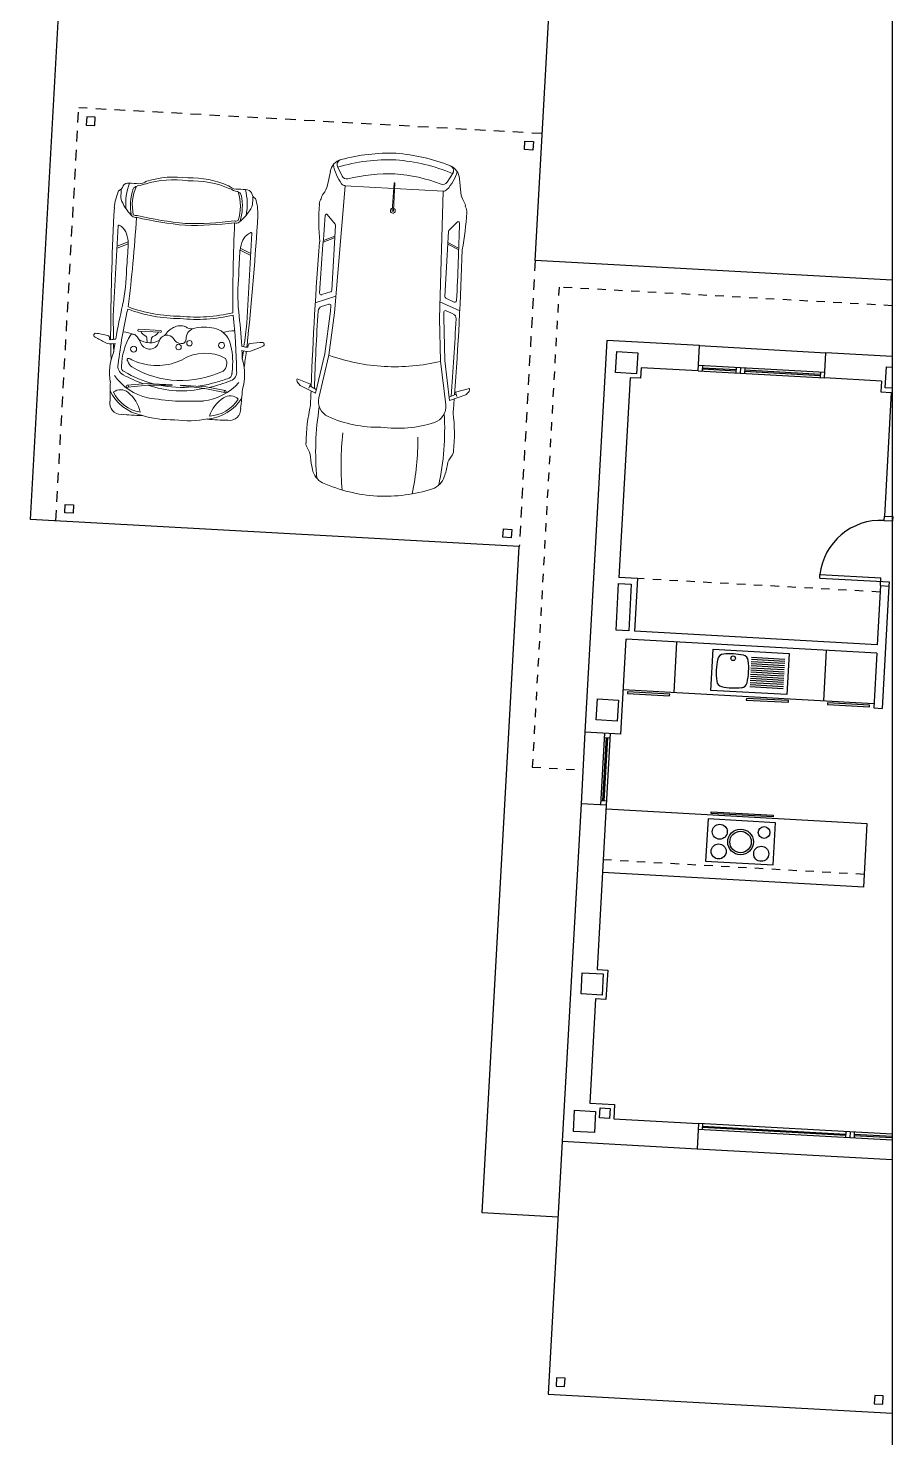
# Model space of a CAD drawing. Header units: millimetres. Extents: x 441061 to 442903, y 4515148 to 4515613.
# Drawn here: x 442434.68 to 442444.92, y 4515529.79 to 4515546.49 of the extents above; entities that cross this region are included whole.
import ezdxf

# ---------------------------------------------------------------- set-up
doc = ezdxf.new("R2010")
doc.units = ezdxf.units.MM
doc.linetypes.add('CONTINUA', pattern=[0])
doc.linetypes.add('RAYITAS', pattern=[0.375, 0.25, -0.125])
for name, color, linetype in [('01_alzado', 5, 'CONTINUA'), ('01_implantación', 5, 'Continuous'), ('01_mono BAJA', 2, 'Continuous'), ('01_proyección', 4, 'RAYITAS'), ('01_urb interior', 4, 'Continuous')]:
    doc.layers.add(name, color=color, linetype=linetype)
doc.layers.add('01_muebles_B', color=254, linetype='Continuous', lineweight=5)

# ---------------------------------------------------------------- blocks, each defined once
blk = doc.blocks.new('A$C0D711DC8')
at = {"layer": '01_muebles_B', "color": 254}
for p, q in [((10.733, 9.894), (9.764, 9.894)), ((10.493, 9.894), (10.545, 9.776)), ((10.515, 9.894), (10.567, 9.778)), ((9.004, 9.693), (9.038, 9.48)), ((9.056, 9.495), (9.026, 9.699)), ((9.038, 9.48), (9.054, 9.218)), ((9.056, 9.218), (9.056, 9.495)), ((9.038, 8.865), (9.054, 9.127)), ((9.054, 9.218), (9.056, 9.218)), ((9.054, 9.127), (9.056, 9.127)), ((9.056, 9.127), (9.056, 8.851)), ((9.614, 8.734), (9.614, 8.97)), ((9.634, 8.734), (9.634, 8.97)), ((9.004, 8.652), (9.038, 8.865)), ((9.056, 8.851), (9.026, 8.647)), ((9.546, 8.827), (9.494, 8.834)), ((9.546, 8.878), (9.495, 8.871)), ((10.493, 8.452), (10.545, 8.569)), ((10.515, 8.452), (10.567, 8.567)), ((10.733, 8.452), (9.764, 8.452))]:
    blk.add_line(p, q, dxfattribs=at)
for centre, radius in [((9.014, 9.701), 0.0121), ((9.51, 9.635), 0.0319), ((9.514, 9.288), 0.0297), ((9.466, 9.173), 0.0297), ((9.014, 8.645), 0.0121), ((9.417, 8.691), 0.0319)]:
    blk.add_circle(centre, radius, dxfattribs=at)
for centre, radius, start, end in [((10.167, 9.714), 0.738, 149.7434, 158.9846), ((9.544, 10.069), 0.023, 23.336, 131.4157), ((8.51, 10.147), 1.058, 348.7131, 356.2571), ((8.829, 9.758), 0.121, 83.4929, 184.381), ((9.185, 9.462), 0.48, 118.4979, 171.6974), ((9.122, 5.315), 4.571, 90.9016, 93.5003), ((9.178, 9.352), 0.549, 69.8978, 103.4423), ((9.94, 2.874), 7.047, 93.9115, 95.3212), ((8.751, 3.271), 6.625, 83.7996, 84.6711), ((10.975, -10.424), 20.353, 94.2603, 94.5093), ((9.619, 9.904), 0.16, 152.3452, 197.1649), ((9.518, 9.909), 0.0131, 69.95, 178.3297), ((9.777, 9.927), 0.273, 183.7214, 196.1025), ((9.94, 2.874), 7.047, 92.7044, 93.5361), ((10.975, -10.424), 20.353, 93.4112, 94.1277), ((9.525, 9.945), 0.0232, 265.4824, 347.7447), ((10.995, -17.873), 27.82, 90.1403, 92.8584), ((10.691, 9.894), 0.0501, 315.174, 347.3096), ((10.732, 9.885), 0.00831, 343.0311, 79.2932), ((10.906, 9.364), 0.584, 69.532, 87.9675), ((11.059, 9.742), 0.141, 86.8457, 126.696), ((11.101, 8.862), 1.022, 88.2888, 91.9327), ((11.185, 9.948), 0.0842, 206.7402, 257.6517), ((10.942, 9.629), 2.236, 176.9311, 182.7066), ((9.142, 9.497), 0.403, 119.7279, 173.0139), ((9.503, 9.367), 0.611, 128.6532, 169.9617), ((8.847, 9.764), 0.126, 322.6544, 41.1658), ((10.509, 9.106), 1.518, 154.798, 163.8884), ((9.975, 9.34), 0.903, 155.1761, 164.735), ((9.226, 9.718), 0.0964, 77.7254, 158.9302), ((9.211, 9.707), 0.057, 88.7397, 167.4182), ((9.265, 9.038), 0.727, 86.5634, 94.2004), ((8.819, 3.701), 6.126, 80.3818, 85.9978), ((9.306, 9.064), 0.701, 67.8757, 89.7559), ((8.751, 3.271), 6.625, 80.1778, 83.3742), ((9.165, 9.803), 0.511, 341.8582, 355.871), ((11.471, 9.253), 1.7, 163.325, 182.6992), ((11.496, 9.248), 1.7, 163.325, 182.5468), ((12.246, 53.159), 43.488, 266.8642, 267.4858), ((10.175, 11.66), 1.884, 261.0449, 273.0528), ((10.459, 15.409), 5.634, 268.1287, 270.8789), ((10.529, 10.11), 0.334, 272.7892, 291.8342), ((10.573, 9.974), 0.192, 294.6989, 323.0283), ((10.894, 9.715), 0.0607, 143.7564, 193.2967), ((11.29, 9.332), 0.611, 121.0895, 136.7388), ((10.991, 9.25), 0.526, 73.7001, 105.481), ((10.903, 9.711), 0.0495, 146.1855, 196.1005), ((10.991, 9.25), 0.505, 69.1925, 104.8598), ((11.01, 9.2), 0.627, 72.4585, 97.9913), ((11.113, 9.698), 0.062, 14.8998, 65.8723), ((11.135, 9.81), 0.0644, 351.2386, 60.1485), ((10.241, 9.772), 0.959, 355.5054, 1.6982), ((8.653, 9.896), 0.361, 284.3027, 324.7225), ((10.25, 9.166), 1.218, 160.2257, 168.6391), ((10.144, 9.165), 1.038, 151.121, 207.6483), ((9.314, 9.595), 0.107, 57.3841, 137.6524), ((8.958, 9.487), 0.459, 324.9496, 25.463), ((9.473, 9.516), 0.219, 7.735, 63.719), ((12.021, 70.959), 61.269, 268.42618, 268.89057), ((14.417, 9.048), 3.64, 169.6671, 178.0415), ((14.417, 9.048), 3.62, 169.6671, 178.0415), ((11.473, 9.762), 0.303, 189.085, 205.7225), ((11.352, 9.713), 0.156, 186.0058, 219.1392), ((10.256, 9.278), 1.007, 354.015, 20.5105), ((10.287, 9.262), 1.007, 354.9224, 20.5105), ((9.808, 9.261), 1.13, 166.1566, 184.4621), ((17.649, 8.764), 8.777, 175.3636, 177.3327), ((10.509, 9.106), 1.518, 165.717, 177.48), ((9.185, 9.47), 0.511, 343.3936, 8.525), ((10.25, 9.166), 1.218, 171.2453, 188.5682), ((9.566, 9.362), 0.114, 263.9035, 340.5155), ((9.771, 9.295), 0.101, 164.9008, 216.3288), ((9.808, 9.085), 1.13, 175.5379, 193.8434), ((17.649, 9.581), 8.777, 182.6673, 184.6364), ((10.509, 9.239), 1.518, 182.52, 194.283), ((9.904, 8.914), 0.65, 151.4841, 196.6746), ((9.552, 9.202), 0.047, 86.7847, 183.1724), ((9.6, 9.197), 0.0954, 178.5946, 241.3055), ((9.498, 9.044), 0.0889, 349.0142, 50.9794), ((9.424, 9.265), 0.296, 301.9645, 328.2937), ((9.538, 9.188), 0.158, 330.3363, 17.3801), ((11.471, 9.093), 1.7, 177.3008, 196.675), ((11.496, 9.097), 1.7, 177.4532, 196.675), ((14.417, 9.297), 3.64, 181.9585, 190.3329), ((14.417, 9.297), 3.62, 181.9585, 190.3329), ((10.256, 9.068), 1.007, 339.4895, 5.985), ((10.287, 9.084), 1.007, 339.4895, 5.0776), ((9.528, 8.859), 0.101, 101.4545, 181.9236), ((9.686, 8.849), 0.193, 142.3155, 213.2169), ((9.492, 9.055), 0.098, 279.5997, 343.5492), ((9.624, 8.97), 0.0104, 0, 180), ((10.942, 8.716), 2.236, 177.2934, 183.0689), ((9.185, 8.884), 0.48, 188.3026, 241.5021), ((9.503, 8.978), 0.611, 190.0383, 231.3468), ((10.509, 9.239), 1.518, 196.1116, 205.202), ((10.25, 9.166), 1.218, 191.3609, 207.4845), ((9.525, 8.854), 0.0985, 178.6673, 249.1293), ((9.543, 8.902), 0.0241, 275.7304, 333.0283), ((9.543, 8.803), 0.0241, 26.9717, 84.2696), ((9.665, 8.855), 0.106, 119.0162, 160.5033), ((9.665, 8.849), 0.106, 199.4967, 240.9838), ((9.142, 8.849), 0.403, 186.9861, 240.2721), ((8.653, 8.449), 0.361, 35.2775, 75.6973), ((8.847, 8.581), 0.126, 318.8342, 37.3456), ((9.346, 8.77), 0.149, 215.4424, 244.8998), ((9.507, 8.785), 0.232, 194.2372, 212.2618), ((9.285, 8.645), 0.0299, 337.3586, 32.1758), ((9.426, 8.595), 0.178, 39.093, 68.893), ((9.532, 8.677), 0.0451, 325.113, 43.0643), ((9.161, 8.546), 0.436, 2.9924, 17.9381), ((9.624, 8.734), 0.0104, 180, 0), ((11.473, 8.583), 0.303, 154.2775, 170.915), ((11.352, 8.632), 0.156, 140.8608, 173.9942), ((8.829, 8.587), 0.121, 175.619, 276.5071), ((9.226, 8.628), 0.0964, 201.0698, 282.2746), ((9.215, 8.619), 0.0486, 198.7488, 279.3616), ((9.25, 9.243), 0.672, 267.6901, 298.2478), ((8.819, 14.644), 6.126, 274.0022, 279.6182), ((9.299, 8.649), 0.0212, 220.8304, 310.3789), ((8.751, 15.074), 6.625, 276.6258, 279.8222), ((12.246, -34.814), 43.488, 92.5142, 93.1358), ((10.175, 6.685), 1.884, 86.9472, 98.9551), ((10.459, 2.936), 5.634, 89.1211, 91.8713), ((12.021, -52.613), 61.269, 91.10943, 91.57382), ((10.529, 8.236), 0.334, 68.1658, 87.2108), ((10.573, 8.372), 0.192, 36.9717, 65.3011), ((10.894, 8.63), 0.0607, 166.7033, 216.2436), ((11.29, 9.013), 0.611, 223.2612, 238.9105), ((10.991, 9.095), 0.526, 254.519, 286.2999), ((10.903, 8.634), 0.0495, 163.8995, 213.8145), ((10.991, 9.095), 0.505, 255.1402, 290.8075), ((11.01, 9.145), 0.627, 262.0087, 287.5415), ((11.113, 8.647), 0.062, 294.1277, 345.1002), ((11.135, 8.535), 0.0644, 299.8515, 8.7614), ((10.241, 8.573), 0.959, 358.3018, 4.4946), ((9.122, 13.031), 4.571, 266.4997, 269.0984), ((9.178, 8.993), 0.549, 256.5577, 290.1022), ((9.94, 15.472), 7.047, 264.6788, 266.0885), ((8.751, 15.074), 6.625, 275.3289, 276.2004), ((10.975, 28.769), 20.353, 265.4907, 265.7397), ((9.619, 8.441), 0.16, 162.8351, 207.6548), ((10.167, 8.631), 0.738, 201.0154, 210.2566), ((9.777, 8.418), 0.273, 163.8975, 176.2786), ((9.518, 8.436), 0.0131, 181.6703, 290.05), ((9.94, 15.472), 7.047, 266.4639, 267.2956), ((10.975, 28.769), 20.353, 265.8723, 266.5888), ((9.525, 8.401), 0.0232, 12.2553, 94.5176), ((8.51, 8.199), 1.058, 3.7429, 11.2869), ((10.995, 36.219), 27.82, 267.1416, 269.8597), ((10.691, 8.451), 0.0501, 12.6904, 44.826), ((10.732, 8.46), 0.00831, 280.7068, 16.9689), ((10.906, 8.982), 0.584, 272.0325, 290.468), ((11.059, 8.603), 0.141, 233.304, 273.1543), ((11.101, 9.484), 1.022, 268.0673, 271.7112), ((11.185, 8.397), 0.0842, 102.3483, 153.2598), ((9.544, 8.277), 0.023, 228.5843, 336.664)]:
    blk.add_arc(centre, radius, start, end, dxfattribs=at)
blk = doc.blocks.new('A$C392252A0')
at = {"layer": '01_muebles_B', "color": 254}
for p, q in [((10.715, 8.129), (10.705, 8.127)), ((10.705, 8.127), (10.752, 7.979)), ((10.738, 8.124), (10.715, 8.129)), ((10.775, 8.091), (10.738, 8.124)), ((10.846, 7.92), (10.775, 8.091)), ((8.605, 7.917), (8.455, 7.893)), ((9.019, 7.811), (8.92, 7.9)), ((9.201, 7.926), (9.149, 7.807)), ((9.219, 7.928), (9.166, 7.807)), ((9.784, 7.911), (9.748, 7.818)), ((9.876, 7.976), (9.791, 7.758)), ((9.913, 7.908), (9.882, 7.828)), ((10.418, 7.844), (10.846, 7.92)), ((10.752, 7.979), (10.798, 7.995)), ((10.773, 7.987), (10.809, 7.914)), ((8.499, 7.763), (8.397, 7.82)), ((8.599, 7.726), (9.971, 7.763)), ((9.731, 7.807), (9.031, 7.807)), ((9.898, 7.807), (9.958, 7.808)), ((10.418, 7.844), (9.958, 7.808)), ((10.43, 7.798), (9.971, 7.763)), ((10.43, 7.798), (10.894, 7.881)), ((8.599, 7.725), (8.599, 7.201)), ((8.839, 7.203), (8.537, 7.2)), ((8.537, 7.2), (8.537, 7.193)), ((8.839, 7.19), (8.537, 7.193)), ((8.599, 6.669), (8.599, 7.193)), ((8.499, 6.631), (8.397, 6.573)), ((8.599, 6.668), (9.971, 6.631)), ((9.019, 6.582), (8.92, 6.494)), ((9.731, 6.587), (9.031, 6.587)), ((9.201, 6.468), (9.149, 6.587)), ((9.219, 6.466), (9.166, 6.587)), ((9.784, 6.482), (9.748, 6.576)), ((9.876, 6.418), (9.791, 6.636)), ((9.913, 6.486), (9.882, 6.565)), ((9.898, 6.587), (9.958, 6.585)), ((10.418, 6.55), (9.958, 6.585)), ((10.43, 6.596), (9.971, 6.631)), ((10.418, 6.55), (10.846, 6.473)), ((10.43, 6.596), (10.894, 6.512)), ((8.605, 6.476), (8.455, 6.5)), ((10.705, 6.267), (10.752, 6.414)), ((10.752, 6.414), (10.798, 6.398)), ((10.773, 6.407), (10.809, 6.48)), ((10.846, 6.473), (10.775, 6.303)), ((10.715, 6.265), (10.705, 6.267)), ((10.738, 6.27), (10.715, 6.265)), ((10.775, 6.303), (10.738, 6.27))]:
    blk.add_line(p, q, dxfattribs=at)
for centre, radius, start, end in [((8.586, 8.093), 0.177, 275.9895, 308.6871), ((8.751, 7.888), 0.086, 87.4739, 128.6871), ((8.808, 7.907), 0.086, 87.4739, 128.6871), ((8.809, 4.809), 3.183, 82.5975, 89.9397), ((8.929, 7.908), 0.0124, 91.7937, 220.4777), ((10.022, -29.576), 37.513, 90.3882, 91.6701), ((10.099, -28.508), 36.485, 88.9288, 91.3819), ((9.768, 7.918), 0.0177, 338.7209, 90.3882), ((9.963, 7.889), 0.0531, 90.2143, 158.7209), ((10.099, -28.508), 36.45, 88.8997, 90.2143), ((10.099, -28.508), 36.485, 88.6181, 88.8592), ((11.3, 6.178), 1.816, 87.2886, 100.1742), ((11.389, 7.907), 0.086, 51.3129, 92.5261), ((11.554, 8.112), 0.177, 231.3129, 264.0105), ((11.467, 7.285), 0.654, 72.0531, 84.0105), ((11.619, 7.711), 0.203, 22.7994, 75.9629), ((10.216, 7.155), 1.997, 161.6598, 178.7983), ((10.242, 7.158), 1.952, 160.298, 178.865), ((8.474, 7.733), 0.162, 96.7804, 161.7197), ((8.375, 7.769), 0.0561, 66.6468, 164.8738), ((8.295, 7.436), 0.435, 49.0196, 78.8841), ((8.473, 7.717), 0.0531, 342.7058, 60.706), ((8.545, 7.725), 0.0531, 0, 49.0196), ((9.031, 7.824), 0.0177, 228.3547, 270), ((9.731, 7.824), 0.0177, 270, 338.7209), ((9.897, 7.823), 0.0159, 158.7209, 271.5074), ((8.43, 7.197), 2.089, 0, 16.7318), ((10.925, 7.707), 0.177, 21.0532, 100.1701), ((11.313, 4.914), 2.974, 81.2806, 96.1737), ((9.874, 7.302), 1.304, 355.3559, 21.0532), ((10.262, 7.197), 1.654, 0, 21.006), ((10.276, 7.152), 1.836, 162.6109, 178.6018), ((11.437, 4.633), 2.974, 81.5863, 93.456), ((10.216, 7.239), 1.997, 181.2017, 198.3402), ((10.242, 7.236), 1.952, 181.135, 199.702), ((10.276, 7.242), 1.836, 181.3982, 197.3891), ((8.839, 7.197), 0.0267, 193.7603, 166.2397), ((8.839, 7.197), 0.00662, 270, 90), ((8.43, 7.197), 2.089, 343.2682, 0), ((9.874, 7.091), 1.304, 338.9468, 4.6441), ((10.262, 7.197), 1.654, 338.994, 0), ((8.473, 6.677), 0.0531, 299.294, 17.2942), ((11.437, 9.761), 2.974, 266.544, 278.4137), ((8.474, 6.661), 0.162, 198.2803, 263.2196), ((8.375, 6.625), 0.0561, 195.1262, 293.3532), ((8.295, 6.957), 0.435, 281.1159, 310.9804), ((8.545, 6.669), 0.0531, 310.9804, 0), ((9.031, 6.569), 0.0177, 90, 131.6453), ((9.731, 6.569), 0.0177, 21.2791, 90), ((9.897, 6.571), 0.0159, 88.4926, 201.2791), ((10.925, 6.686), 0.177, 259.8299, 338.9468), ((11.313, 9.479), 2.974, 263.8263, 278.7194), ((11.619, 6.682), 0.203, 284.0371, 337.2006), ((8.586, 6.3), 0.177, 51.3129, 84.0105), ((8.751, 6.506), 0.086, 231.3129, 272.5261), ((8.808, 6.487), 0.086, 231.3129, 272.5261), ((8.809, 9.584), 3.183, 270.0603, 277.4025), ((8.929, 6.486), 0.0124, 139.5223, 268.2063), ((10.022, 43.97), 37.513, 268.3299, 269.6118), ((10.099, 42.902), 36.485, 268.6181, 271.0712), ((9.768, 6.476), 0.0177, 269.6118, 21.2791), ((9.963, 6.505), 0.0531, 201.2791, 269.7857), ((10.099, 42.902), 36.45, 269.7857, 271.1003), ((10.099, 42.902), 36.485, 271.1408, 271.3819), ((11.3, 8.215), 1.816, 259.8258, 272.7114), ((11.389, 6.487), 0.086, 267.4739, 308.6871), ((11.554, 6.282), 0.177, 95.9895, 128.6871), ((11.467, 7.108), 0.654, 275.9895, 287.9469)]:
    blk.add_arc(centre, radius, start, end, dxfattribs=at)

msp = doc.modelspace()

# ---------------------------------------------------------------- linework, layer by layer
at = {"layer": '01_alzado', "elevation": 0}
msp.add_lwpolyline([(442408.15, 4515554.517), (442444.917, 4515554.517), (442444.917, 4515523.829), (442408.15, 4515523.829)], close=True, dxfattribs=at)
at = {"layer": '01_implantación', "linetype": 'Continuous', "elevation": 0}
for points in [[(442435.467, 4515545.339), (442435.472, 4515545.439), (442435.372, 4515545.444), (442435.367, 4515545.344)], [(442440.559, 4515545.055), (442440.564, 4515545.155), (442440.664, 4515545.149), (442440.659, 4515545.049)], [(442435.216, 4515540.846), (442435.211, 4515540.746), (442435.111, 4515540.751), (442435.117, 4515540.851)], [(442440.303, 4515540.462), (442440.309, 4515540.562), (442440.408, 4515540.556), (442440.403, 4515540.457)]]:
    msp.add_lwpolyline(points, close=True, dxfattribs=at)
at = {"layer": '01_mono BAJA', "color": 254}
for p, q in [((442441.534, 4515542.793, 0), (442441.276, 4515538.155, 0)), ((442442.633, 4515542.732, 0), (442441.534, 4515542.793, 0)), ((442442.616, 4515542.432, 0), (442442.633, 4515542.732, 0)), ((442442.633, 4515542.732, 0), (442444.13, 4515542.648, 0)), ((442444.114, 4515542.349, 0), (442444.13, 4515542.648, 0)), ((442444.917, 4515542.604, 0), (442444.13, 4515542.648, 0)), ((442441.942, 4515542.47), (442441.935, 4515542.345)), ((442442.616, 4515542.432, 0), (442441.942, 4515542.47, 0)), ((442442.62, 4515542.502, 0), (442444.118, 4515542.419, 0)), ((442442.67, 4515542.499, 0), (442442.666, 4515542.429, 0)), ((442442.668, 4515542.471, 0), (442443.068, 4515542.449, 0)), ((442442.668, 4515542.457, 0), (442443.067, 4515542.435, 0)), ((442443.069, 4515542.477, 0), (442443.065, 4515542.407, 0)), ((442443.119, 4515542.474, 0), (442443.115, 4515542.404, 0)), ((442443.169, 4515542.471, 0), (442443.165, 4515542.402, 0)), ((442443.168, 4515542.444, 0), (442444.066, 4515542.393, 0)), ((442441.81, 4515542.352, 0), (442441.679, 4515539.986, 0)), ((442441.935, 4515542.345), (442441.81, 4515542.352)), ((442442.616, 4515542.432, 0), (442444.114, 4515542.349, 0)), ((442443.167, 4515542.43, 0), (442444.065, 4515542.379, 0)), ((442444.068, 4515542.421, 0), (442444.064, 4515542.352, 0)), ((442444.788, 4515542.311, 0), (442444.114, 4515542.349, 0)), ((442444.788, 4515542.311), (442444.781, 4515542.186)), ((442444.781, 4515542.186), (442444.906, 4515542.179)), ((442444.906, 4515542.179, 0), (442444.824, 4515540.712, 0)), ((442444.821, 4515540.662, 0), (442444.824, 4515540.712, 0)), ((442444.821, 4515540.662, 0), (442444.921, 4515540.657, 0)), ((442444.824, 4515540.712, 0), (442444.924, 4515540.707, 0)), ((442444.924, 4515540.707, 0), (442444.921, 4515540.657, 0)), ((442441.898, 4515539.973, 0), (442441.679, 4515539.986, 0)), ((442441.898, 4515539.973, 0), (442441.863, 4515539.349, 0)), ((442444.058, 4515539.979, 0), (442444.06, 4515540.02, 0)), ((442444.058, 4515539.979, 0), (442444.881, 4515539.933, 0)), ((442444.06, 4515540.02, 0), (442444.783, 4515539.98, 0)), ((442444.778, 4515539.889, 0), (442444.783, 4515539.98, 0)), ((442444.881, 4515539.933, 0), (442444.878, 4515539.883, 0)), ((442444.778, 4515539.889, 0), (442444.739, 4515539.189, 0)), ((442444.778, 4515539.889, 0), (442444.878, 4515539.883, 0)), ((442444.878, 4515539.883, 0), (442444.797, 4515538.435, 0)), ((442444.739, 4515539.189, 0), (442441.863, 4515539.349, 0)), ((442441.7, 4515538.131, 0), (442441.763, 4515539.255, 0)), ((442444.733, 4515539.089, 0), (442441.763, 4515539.255, 0)), ((442442.362, 4515539.221, 0), (442442.329, 4515538.622, 0)), ((442442.768, 4515538.648, 0), (442442.796, 4515539.138, 0)), ((442442.796, 4515539.138, 0), (442443.694, 4515539.087, 0)), ((442444.134, 4515539.123, 0), (442444.101, 4515538.524, 0)), ((442443.244, 4515538.942, 0), (442443.64, 4515538.92, 0)), ((442443.246, 4515538.967, 0), (442443.641, 4515538.945, 0)), ((442443.247, 4515538.992, 0), (442443.643, 4515538.97, 0)), ((442443.249, 4515539.017, 0), (442443.644, 4515538.995, 0)), ((442443.25, 4515539.042, 0), (442443.645, 4515539.02, 0)), ((442443.694, 4515539.087, 0), (442443.667, 4515538.598, 0)), ((442444.733, 4515539.089, 0), (442444.697, 4515538.44, 0)), ((442443.235, 4515538.768, 0), (442443.63, 4515538.746, 0)), ((442443.236, 4515538.793, 0), (442443.632, 4515538.77, 0)), ((442443.238, 4515538.817, 0), (442443.633, 4515538.795, 0)), ((442443.239, 4515538.842, 0), (442443.634, 4515538.82, 0)), ((442443.24, 4515538.867, 0), (442443.636, 4515538.845, 0)), ((442443.242, 4515538.892, 0), (442443.637, 4515538.87, 0)), ((442443.243, 4515538.917, 0), (442443.638, 4515538.895, 0)), ((442444.7, 4515538.49, 0), (442441.73, 4515538.656, 0)), ((442443.667, 4515538.598, 0), (442442.768, 4515538.648, 0)), ((442443.231, 4515538.693, 0), (442443.626, 4515538.671, 0)), ((442443.232, 4515538.718, 0), (442443.627, 4515538.696, 0)), ((442443.233, 4515538.743, 0), (442443.629, 4515538.721, 0)), ((442444.697, 4515538.44, 0), (442444.797, 4515538.435, 0)), ((442441.276, 4515538.155, 0), (442441.229, 4515537.306, 0)), ((442441.7, 4515538.131, 0), (442441.276, 4515538.155, 0)), ((442441.506, 4515538.142, 0), (442441.459, 4515537.294, 0)), ((442441.576, 4515538.138, 0), (442441.528, 4515537.29, 0)), ((442441.489, 4515537.342, 0), (442441.531, 4515538.091, 0)), ((442441.503, 4515538.092, 0), (442441.573, 4515538.088, 0)), ((442441.503, 4515537.341, 0), (442441.545, 4515538.09, 0)), ((442441.229, 4515537.306, 0), (442441.006, 4515533.308, 0)), ((442441.528, 4515537.29, 0), (442441.229, 4515537.306, 0)), ((442441.528, 4515537.29, 0), (442441.42, 4515535.343, 0)), ((442441.461, 4515537.344, 0), (442441.531, 4515537.34, 0)), ((442444.621, 4515537.067, 0), (442441.526, 4515537.24, 0)), ((442444.579, 4515536.319, 0), (442444.621, 4515537.067, 0)), ((442444.579, 4515536.319, 0), (442441.484, 4515536.491, 0)), ((442441.4, 4515534.993, 0), (442441.332, 4515533.76, 0)), ((442441.332, 4515533.76, 0), (442441.626, 4515533.744, 0)), ((442441.626, 4515533.744, 0), (442441.617, 4515533.574, 0)), ((442441.617, 4515533.574, 0), (442442.62, 4515533.518, 0)), ((442442.62, 4515533.518, 0), (442442.604, 4515533.219, 0)), ((442444.917, 4515533.32, 0), (442442.616, 4515533.448, 0)), ((442444.917, 4515533.39, 0), (442442.62, 4515533.518, 0)), ((442442.67, 4515533.515, 0), (442442.666, 4515533.445, 0)), ((442442.668, 4515533.473, 0), (442444.365, 4515533.379, 0)), ((442442.669, 4515533.487, 0), (442444.366, 4515533.393, 0)), ((442444.368, 4515533.421, 0), (442444.364, 4515533.351, 0)), ((442441.006, 4515533.308), (442440.839, 4515530.312, 0)), ((442441.006, 4515533.308, 0), (442442.604, 4515533.219, 0)), ((442444.417, 4515533.418, 0), (442444.414, 4515533.348, 0)), ((442444.467, 4515533.415, 0), (442444.464, 4515533.345, 0)), ((442444.917, 4515533.348, 0), (442444.465, 4515533.373, 0)), ((442444.917, 4515533.362, 0), (442444.466, 4515533.387, 0)), ((442442.604, 4515533.219, 0), (442444.917, 4515533.09, 0)), ((442440.839, 4515530.312, 0), (442444.917, 4515530.085, 0))]:
    msp.add_line(p, q, dxfattribs=at)
for points in [[(442441.888, 4515542.398), (442441.638, 4515542.412), (442441.652, 4515542.661), (442441.902, 4515542.647), (442441.888, 4515542.398)], [(442441.659, 4515538.284), (442441.409, 4515538.298), (442441.423, 4515538.548), (442441.673, 4515538.534), (442441.659, 4515538.284)], [(442441.478, 4515535.039), (442441.229, 4515535.053), (442441.242, 4515535.303), (442441.492, 4515535.289), (442441.478, 4515535.039)], [(442441.387, 4515533.412), (442441.138, 4515533.425), (442441.152, 4515533.675), (442441.401, 4515533.661), (442441.387, 4515533.412)], [(442444.809, 4515530.291), (442444.71, 4515530.297), (442444.704, 4515530.197), (442444.804, 4515530.192)]]:
    msp.add_lwpolyline(points, close=True, dxfattribs=at)
msp.add_lwpolyline([(442444.917, 4515542.229), (442444.833, 4515542.234), (442444.847, 4515542.483), (442444.917, 4515542.479)], dxfattribs=at)
at = {"layer": '01_mono BAJA', "color": 254, "elevation": 0}
for points in [[(442441.675, 4515539.916), (442441.824, 4515539.907), (442441.794, 4515539.353), (442441.644, 4515539.362)], [(442441.781, 4515538.633), (442441.78, 4515538.613), (442442.279, 4515538.585), (442442.28, 4515538.605)], [(442443.188, 4515538.554), (442443.187, 4515538.534), (442443.686, 4515538.507), (442443.687, 4515538.527)], [(442444.15, 4515538.501), (442444.149, 4515538.481), (442444.648, 4515538.453), (442444.649, 4515538.473)], [(442442.706, 4515536.626), (442443.505, 4515536.581), (442443.532, 4515537.081), (442442.734, 4515537.125)], [(442443.504, 4515537.15), (442442.77, 4515537.19), (442442.771, 4515537.21), (442443.505, 4515537.17)], [(442441.454, 4515533.703), (442441.574, 4515533.697), (442441.567, 4515533.577), (442441.447, 4515533.584)], [(442441.04, 4515530.501), (442440.94, 4515530.507), (442440.935, 4515530.407), (442441.034, 4515530.402)]]:
    msp.add_lwpolyline(points, close=True, dxfattribs=at)
msp.add_lwpolyline([(442441.42, 4515535.343), (442441.545, 4515535.336), (442441.525, 4515534.986), (442441.4, 4515534.993)], dxfattribs=at)
at = {"layer": '01_mono BAJA', "color": 254}
for centre, radius in [((442443.032, 4515539.029, 0), 0.0275), ((442442.873, 4515536.974, 0), 0.089), ((442443.119, 4515536.853, 0), 0.152), ((442443.119, 4515536.853, 0), 0.127), ((442443.398, 4515536.965, 0), 0.0693), ((442442.86, 4515536.741, 0), 0.089), ((442443.364, 4515536.713, 0), 0.089)]:
    msp.add_circle(centre, radius, dxfattribs=at)
for centre, radius, start, end in [((442444.781, 4515539.938, 0), 0.725, 86.8114, 173.5356), ((442443.581, 4515538.848, 0), 0.75, 166.6966, 186.9262), ((442442.924, 4515539.004, 0), 0.075, 95.8901, 166.6966), ((442442.993, 4515538.332, 0), 0.75, 77.7327, 95.8901), ((442443.137, 4515538.992, 0), 0.075, 6.9262, 77.7327), ((442442.466, 4515538.911, 0), 0.75, 346.6966, 6.9262), ((442442.911, 4515538.767, 0), 0.075, 186.9262, 257.7327), ((442443.054, 4515539.427, 0), 0.75, 257.7327, 275.8901), ((442443.123, 4515538.755, 0), 0.075, 275.8901, 346.6966)]:
    msp.add_arc(centre, radius, start, end, dxfattribs=at)
at = {"layer": '01_proyección', "color": 120, "linetype": 'RAYITAS', "ltscale": 0.5}
for p, q in [((442435.006, 4515540.657, 0), (442435.278, 4515545.549, 0)), ((442440.77, 4515545.244, 0), (442435.278, 4515545.549, 0)), ((442440.686, 4515543.742, 0), (442440.497, 4515540.351, 0))]:
    msp.add_line(p, q, dxfattribs=at)
at = {"layer": '01_proyección', "color": 120, "ltscale": 0.25}
for p, q in [((442444.774, 4515539.813, 0), (442441.898, 4515539.973, 0)), ((442444.587, 4515536.468, 0), (442441.492, 4515536.641, 0))]:
    msp.add_line(p, q, dxfattribs=at)
at = {"layer": '01_proyección', "color": 120, "ltscale": 0.25, "elevation": 0}
msp.add_lwpolyline([(442444.917, 4515543.205), (442440.969, 4515543.425), (442440.652, 4515537.739), (442441.251, 4515537.706)], dxfattribs=at)
at = {"layer": '01_urb interior', "color": 2}
for p, q in [((442434.704, 4515540.674, 0), (442435.126, 4515548.252, 0)), ((442440.686, 4515543.742, 0), (442440.936, 4515548.226, 0)), ((442444.917, 4515543.506, 0), (442440.686, 4515543.742, 0)), ((442440.497, 4515540.351, 0), (442434.704, 4515540.674, 0)), ((442440.057, 4515532.459, 0), (442440.497, 4515540.351, 0)), ((442440.956, 4515532.409, 0), (442440.057, 4515532.459, 0))]:
    msp.add_line(p, q, dxfattribs=at)

# ---------------------------------------------------------------- block references
at = {"layer": '01_muebles_B', "xscale": -1.1, "yscale": 1.1, "zscale": 1.1}
for name, p, rotation in [('A$C392252A0', (442447.445, 4515553.598, 0), 86.81139775055942), ('A$C0D711DC8', (442425.806, 4515532.88, 0), 266.8113977505595)]:
    msp.add_blockref(name, p, dxfattribs=dict(at, rotation=rotation))

doc.saveas('drawing.dxf')
